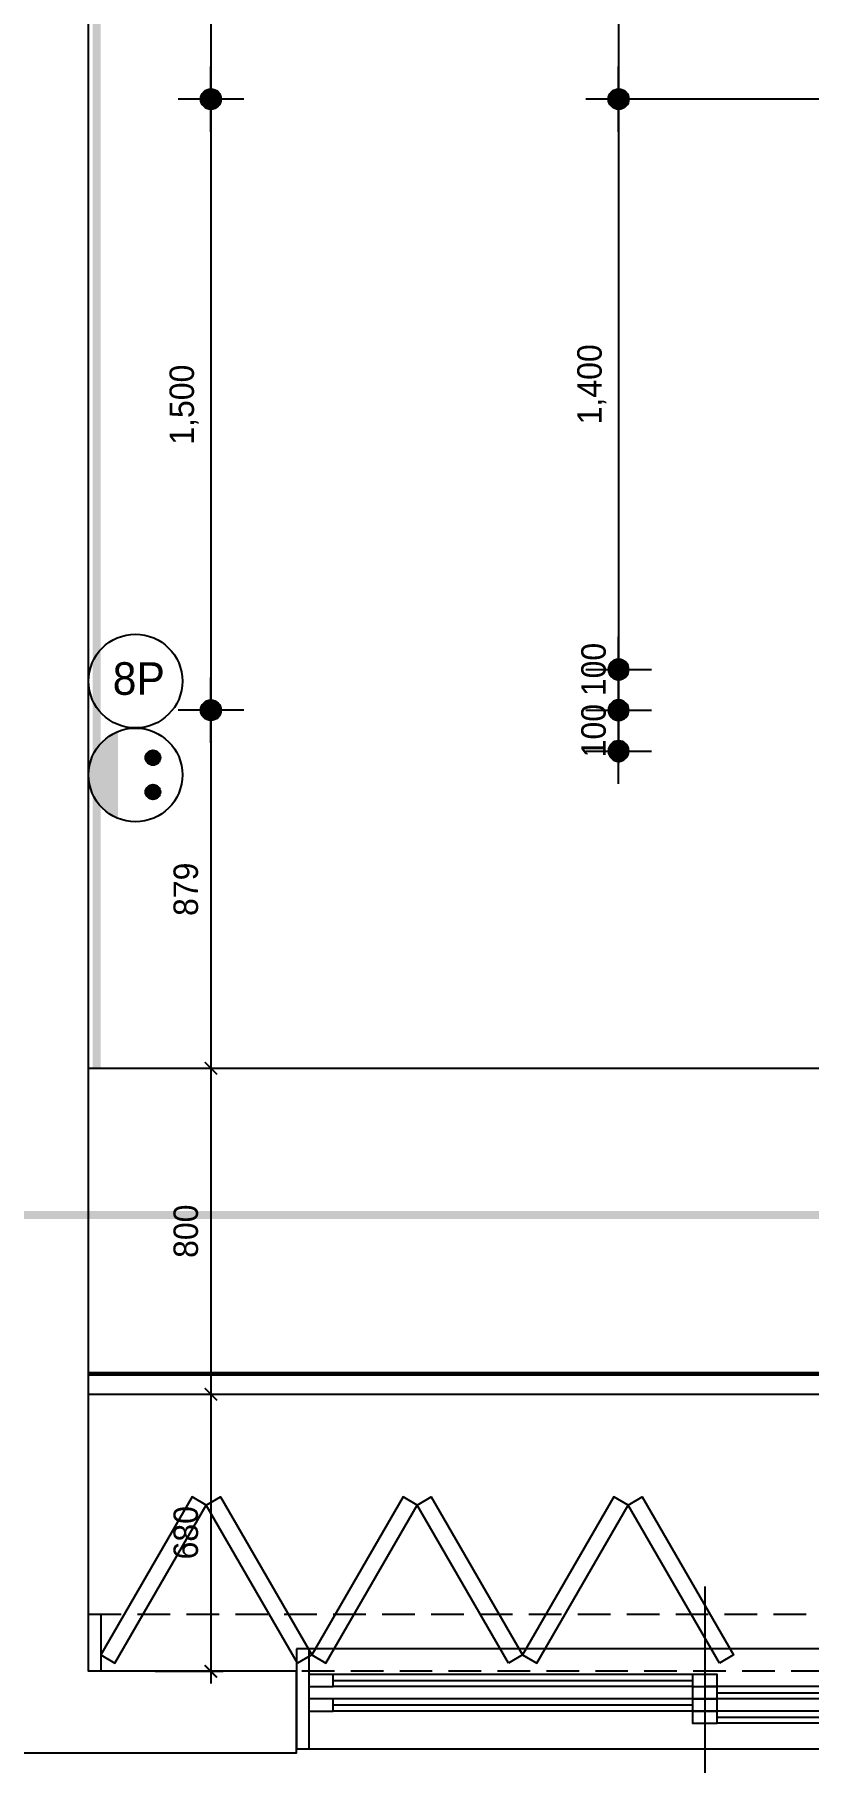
# Model space of a CAD drawing. Header units: millimetres. Extents: x 236955 to 308542, y 30900 to 88969.
# Drawn here: x 292323 to 294221, y 59986 to 64226 of the extents above; entities that cross this region are included whole.
import ezdxf

# ---------------------------------------------------------------- set-up
doc = ezdxf.new("R2010")
doc.units = ezdxf.units.MM
doc.header["$LTSCALE"] = 100
doc.header["$PDMODE"] = 3
for name, pattern in [('DH-HID2', [1.2, 0.8, -0.4]), ('HID', [2.3, 1.5, -0.8]), ('HID2', [1, 0.5, -0.5])]:
    doc.linetypes.add(name, pattern=pattern)
doc.layers.get('DEFPOINTS').update_dxf_attribs({"color": 248})
for name, color, linetype in [('06-LIGHT', 4, 'Continuous'), ('07-DIM WAL', 5, 'Continuous'), ('3.기호.계단선', 30, 'Continuous'), ('CEIL-LIGHT', 7, 'Continuous'), ('CO-BATH', 6, 'Continuous'), ('CO-DO-FR', 7, 'Continuous'), ('CO-DOOR', 8, 'Continuous'), ('F-WALL1', 2, 'Continuous'), ('F-WIN', 4, 'Continuous'), ('RC-LIGHT', 7, 'Continuous'), ('설비', 140, 'Continuous')]:
    doc.layers.add(name, color=color, linetype=linetype)
doc.styles.add('HY 울릉도 L', font='')
doc.styles.add('코레일둥고', font='Korail_Round_Gothic_Medium.ttf')
doc.styles.get('HY 울릉도 L').set_extended_font_data('HY울릉도L')
doc.dimstyles.new('30', dxfattribs={"dimscale": 30, "dimtxt": 2, "dimasz": 1, "dimexe": 1, "dimexo": 1, "dimgap": 1, "dimtad": 1, "dimdec": 0, "dimrnd": 0.05, "dimdsep": 46, "dimlunit": 6, "dimtxsty": 'HY 울릉도 L', "dimblk": 'ARCHTICK', "dimcen": 2.5, "dimdle": 1, "dimclrd": 133, "dimclre": 133, "dimclrt": 30, "dimadec": 0, "dimazin": 0, "dimtfac": 1, "dimtdec": 0, "dimtix": 1, "dimtmove": 2, "dimatfit": 3, "dimldrblk": 'ARCHTICK', "dimfxl": 1, "dimlwd": -1, "dimlwe": -1, "dimarcsym": 0})

# ---------------------------------------------------------------- blocks, each defined once
blk = doc.blocks.new('flooor')
at = {"layer": 'F-WALL1'}
blk.add_lwpolyline([(265959.6, 60619.5), (266464.6, 60619.5), (266464.6, 60194.5), (266464.6, 60009.5), (267165.6, 60009.5), (267165.6, 60209.5), (266655.6, 60209.5), (266655.6, 66344.5), (264339.6, 66344.5), (264339.6, 65997.5), (264059.6, 65997.5), (264059.6, 65839.5), (264374.6, 65839.5), (264374.6, 65521.5), (264524.6, 65521.5), (264524.6, 66141.5), (266464.6, 66141.5), (266464.6, 60874.5), (265959.6, 60874.5)], close=True, dxfattribs=at)
at = {"layer": 'F-WIN'}
for p, q in [((268167.1, 60417.9), (268167.1, 59866.1)), ((271548.6, 60264.5), (267165.6, 60264.5)), ((267165.6, 60264.5), (267165.6, 60019.5)), ((267195.6, 60264.5), (267195.6, 60019.5)), ((268137.1, 60202), (267255.6, 60202)), ((267255.6, 60187), (268137.1, 60187)), ((268137.1, 60172), (267255.6, 60172)), ((268137.1, 60142), (267255.6, 60142)), ((270517.1, 60172), (268197.1, 60172)), ((268197.1, 60157), (270517.1, 60157)), ((270517.1, 60142), (268197.1, 60142)), ((267255.6, 60127), (268137.1, 60127)), ((268197.1, 60112), (267255.6, 60112)), ((270517.1, 60112), (268197.1, 60112)), ((268197.1, 60097), (270517.1, 60097)), ((270517.1, 60082), (268197.1, 60082)), ((267165.6, 60019.5), (271548.6, 60019.5))]:
    blk.add_line(p, q, dxfattribs=at)
for points in [[(267195.6, 60202), (267195.6, 60172), (267255.6, 60172), (267255.6, 60202)], [(268137.1, 60202), (268137.1, 60172), (268197.1, 60172), (268197.1, 60202)], [(267195.6, 60142), (267195.6, 60112), (267255.6, 60112), (267255.6, 60142)], [(268137.1, 60142), (268137.1, 60112), (268197.1, 60112), (268197.1, 60142)]]:
    blk.add_lwpolyline(points, close=True, dxfattribs=at)
for points in [[(268137.1, 60172), (268137.1, 60142), (268197.1, 60142), (268197.1, 60172), (268167.1, 60172)], [(268137.1, 60112), (268137.1, 60082), (268197.1, 60082), (268197.1, 60112), (268167.1, 60112)]]:
    blk.add_lwpolyline(points, dxfattribs=at)
blk = doc.blocks.new('vjswjdjeh')
at = {"layer": 'CO-DO-FR', "color": 8}
blk.add_lwpolyline([(329644.2, 53797), (329674.2, 53797), (329674.2, 53657), (329644.2, 53657)], close=True, dxfattribs=at)
at = {"layer": 'CO-DOOR', "color": 8}
for points in [[(329708.8, 53677), (329932.8, 54065), (329898.2, 54085), (329674.2, 53697)], [(330156.8, 53677), (329932.8, 54065), (329967.5, 54085), (330191.5, 53697)], [(330226.1, 53677), (330450.1, 54065), (330415.5, 54085), (330191.5, 53697)], [(330674.1, 53677), (330450.1, 54065), (330484.8, 54085), (330708.8, 53697)], [(330743.4, 53677), (330967.4, 54065), (330932.8, 54085), (330708.8, 53697)], [(331191.4, 53677), (330967.4, 54065), (331002.1, 54085), (331226.1, 53697)]]:
    blk.add_lwpolyline(points, close=True, dxfattribs=at)
at = {"layer": 'CO-DOOR', "color": 8, "linetype": 'DH-HID2'}
blk.add_lwpolyline([(329644.2, 53797), (335047.2, 53797), (335047.2, 53657), (329644.2, 53657)], close=True, dxfattribs=at)
blk.add_blockref('flooor', (62988.6, -6552.5))
blk = doc.blocks.new('_ArchTick')
at = {"color": 0, "linetype": 'ByBlock', "const_width": 0.15}
blk.add_lwpolyline([(-0.5, -0.5), (0.5, 0.5)], dxfattribs=at)
blk = doc.blocks.new('*D169')
at = {"layer": '07-DIM WAL', "color": 133}
for p, q in [((292755.6, 61719.5), (292755.6, 60859.5)), ((292785.6, 61689.5), (292785.6, 61689.5)), ((292619.3, 60889.5), (292785.6, 60889.5))]:
    blk.add_line(p, q, dxfattribs=at)
at = {"layer": 'DEFPOINTS', "color": 0}
for p in [(292755.6, 61689.5), (292589.3, 60889.5), (292755.6, 60889.5)]:
    blk.add_point(p, dxfattribs=at)
at = {"layer": '07-DIM WAL', "color": 133, "xscale": 30, "yscale": 30, "zscale": 30}
for p, rotation in [((292755.6, 61689.5), 90), ((292755.6, 60889.5), 270)]:
    blk.add_blockref('_ArchTick', p, dxfattribs=dict(at, rotation=rotation))
at = {"layer": '07-DIM WAL', "color": 30, "insert": (292694.3, 61289.5), "char_height": 60, "attachment_point": 5, "rotation": 90, "style": 'HY 울릉도 L'}
blk.add_mtext('800', dxfattribs=at)
blk = doc.blocks.new('*D170')
at = {"layer": '07-DIM WAL', "color": 133}
for p, q in [((292755.6, 60919.5), (292755.6, 60179.5)), ((292619.3, 60889.5), (292785.6, 60889.5)), ((292619.3, 60209.5), (292785.6, 60209.5))]:
    blk.add_line(p, q, dxfattribs=at)
at = {"layer": 'DEFPOINTS', "color": 0}
for p in [(292589.3, 60889.5), (292589.3, 60209.5), (292755.6, 60209.5)]:
    blk.add_point(p, dxfattribs=at)
at = {"layer": '07-DIM WAL', "color": 133, "xscale": 30, "yscale": 30, "zscale": 30}
for p, rotation in [((292755.6, 60889.5), 90), ((292755.6, 60209.5), 270)]:
    blk.add_blockref('_ArchTick', p, dxfattribs=dict(at, rotation=rotation))
at = {"layer": '07-DIM WAL', "color": 30, "insert": (292694.3, 60549.5), "char_height": 60, "attachment_point": 5, "rotation": 90, "style": 'HY 울릉도 L'}
blk.add_mtext('680', dxfattribs=at)
blk = doc.blocks.new('1')
at = {"linetype": 'Continuous'}
h = blk.add_hatch(color=4, dxfattribs=at)
h.dxf.hatch_style = 1
edge = h.paths.add_edge_path()
edge.add_arc((11539653.5, -14273503.8), 37.5, 0, 360)
at = {"color": 1, "linetype": 'Continuous'}
for p, q in [((11539653.5, -14273637.1), (11539653.5, -14273370.5)), ((11539520.2, -14273503.8), (11539786.8, -14273503.8))]:
    blk.add_line(p, q, dxfattribs=at)
at = {"color": 4, "linetype": 'Continuous'}
for radius in [41.5, 37.5]:
    blk.add_circle((11539653.5, -14273503.8), radius, dxfattribs=at)
blk = doc.blocks.new('*D190')
at = {"layer": '07-DIM WAL', "color": 133}
for p, q in [((292755.6, 65598), (292755.6, 64038)), ((292785.6, 65568), (292785.6, 65568)), ((292785.6, 64068), (292785.6, 64068))]:
    blk.add_line(p, q, dxfattribs=at)
at = {"layer": 'DEFPOINTS', "color": 0}
for p in [(292755.6, 65568), (292755.6, 64068), (292755.6, 64068)]:
    blk.add_point(p, dxfattribs=at)
at = {"layer": '07-DIM WAL', "color": 133, "xscale": 30, "yscale": 30, "zscale": 30}
for p, rotation in [((292755.6, 65568), 90), ((292755.6, 64068), 270)]:
    blk.add_blockref('_ArchTick', p, dxfattribs=dict(at, rotation=rotation))
at = {"layer": '07-DIM WAL', "color": 30, "insert": (292689.7, 64818), "char_height": 60, "attachment_point": 5, "rotation": 90, "style": 'HY 울릉도 L'}
blk.add_mtext('1,500', dxfattribs=at)
blk = doc.blocks.new('*D191')
at = {"layer": '07-DIM WAL', "color": 133}
for p, q in [((292755.6, 64098), (292755.6, 62538)), ((292725.6, 64068), (292725.6, 64068)), ((292785.6, 62568), (292785.6, 62568))]:
    blk.add_line(p, q, dxfattribs=at)
at = {"layer": 'DEFPOINTS', "color": 0}
for p in [(292755.6, 64068), (292755.6, 62568), (292755.6, 62568)]:
    blk.add_point(p, dxfattribs=at)
at = {"layer": '07-DIM WAL', "color": 133, "xscale": 30, "yscale": 30, "zscale": 30}
for p, rotation in [((292755.6, 64068), 90), ((292755.6, 62568), 270)]:
    blk.add_blockref('_ArchTick', p, dxfattribs=dict(at, rotation=rotation))
at = {"layer": '07-DIM WAL', "color": 30, "insert": (292689.7, 63318), "char_height": 60, "attachment_point": 5, "rotation": 90, "style": 'HY 울릉도 L'}
blk.add_mtext('1,500', dxfattribs=at)
blk = doc.blocks.new('*D192')
at = {"layer": '07-DIM WAL', "color": 133}
for p, q in [((292755.6, 62598), (292755.6, 61659.5)), ((292785.6, 62568), (292785.6, 62568)), ((292779.9, 61689.5), (292785.6, 61689.5))]:
    blk.add_line(p, q, dxfattribs=at)
at = {"layer": 'DEFPOINTS', "color": 0}
for p in [(292755.6, 62568), (292749.9, 61689.5), (292755.6, 61689.5)]:
    blk.add_point(p, dxfattribs=at)
at = {"layer": '07-DIM WAL', "color": 133, "xscale": 30, "yscale": 30, "zscale": 30}
for p, rotation in [((292755.6, 62568), 90), ((292755.6, 61689.5), 270)]:
    blk.add_blockref('_ArchTick', p, dxfattribs=dict(at, rotation=rotation))
at = {"layer": '07-DIM WAL', "color": 30, "insert": (292694.3, 62128.7), "char_height": 60, "attachment_point": 5, "rotation": 90, "style": 'HY 울릉도 L'}
blk.add_mtext('879', dxfattribs=at)
blk = doc.blocks.new('*D196')
at = {"layer": '07-DIM WAL', "color": 133}
for p, q in [((293755.6, 65498), (293755.6, 64038)), ((293785.6, 65468), (293785.6, 65468)), ((293785.6, 64068), (293785.6, 64068))]:
    blk.add_line(p, q, dxfattribs=at)
at = {"layer": 'DEFPOINTS', "color": 0}
for p in [(293755.6, 65468), (293755.6, 64068), (293755.6, 64068)]:
    blk.add_point(p, dxfattribs=at)
at = {"layer": '07-DIM WAL', "color": 133, "xscale": 30, "yscale": 30, "zscale": 30}
for p, rotation in [((293755.6, 65468), 90), ((293755.6, 64068), 270)]:
    blk.add_blockref('_ArchTick', p, dxfattribs=dict(at, rotation=rotation))
at = {"layer": '07-DIM WAL', "color": 30, "insert": (293689.7, 64768), "char_height": 60, "attachment_point": 5, "rotation": 90, "style": 'HY 울릉도 L'}
blk.add_mtext('1,400', dxfattribs=at)
blk = doc.blocks.new('*D197')
at = {"layer": '07-DIM WAL', "color": 133}
for p, q in [((293755.6, 64098), (293755.6, 62638)), ((293725.6, 64068), (293725.6, 64068)), ((293785.6, 62668), (293785.6, 62668))]:
    blk.add_line(p, q, dxfattribs=at)
at = {"layer": 'DEFPOINTS', "color": 0}
for p in [(293755.6, 64068), (293755.6, 62668), (293755.6, 62668)]:
    blk.add_point(p, dxfattribs=at)
at = {"layer": '07-DIM WAL', "color": 133, "xscale": 30, "yscale": 30, "zscale": 30}
for p, rotation in [((293755.6, 64068), 90), ((293755.6, 62668), 270)]:
    blk.add_blockref('_ArchTick', p, dxfattribs=dict(at, rotation=rotation))
at = {"layer": '07-DIM WAL', "color": 30, "insert": (293689.7, 63368), "char_height": 60, "attachment_point": 5, "rotation": 90, "style": 'HY 울릉도 L'}
blk.add_mtext('1,400', dxfattribs=at)
blk = doc.blocks.new('*D198')
at = {"layer": '07-DIM WAL', "color": 133}
for p, q in [((293755.6, 62698), (293755.6, 62538)), ((293785.6, 62568), (293785.6, 62568))]:
    blk.add_line(p, q, dxfattribs=at)
at = {"layer": 'DEFPOINTS', "color": 0}
for p in [(293755.6, 62668), (293755.6, 62568), (293755.6, 62568)]:
    blk.add_point(p, dxfattribs=at)
at = {"layer": '07-DIM WAL', "color": 133, "xscale": 30, "yscale": 30, "zscale": 30}
for p, rotation in [((293755.6, 62668), 90), ((293755.6, 62568), 270)]:
    blk.add_blockref('_ArchTick', p, dxfattribs=dict(at, rotation=rotation))
at = {"layer": '07-DIM WAL', "color": 30, "insert": (293694.4, 62668), "char_height": 60, "attachment_point": 5, "rotation": 90, "style": 'HY 울릉도 L'}
blk.add_mtext('100', dxfattribs=at)
blk = doc.blocks.new('*D199')
at = {"layer": '07-DIM WAL', "color": 133}
for p, q in [((293755.6, 62568), (293755.6, 62598)), ((293755.6, 62568), (293755.6, 62468)), ((293785.6, 62568), (293785.6, 62568)), ((293755.6, 62468), (293755.6, 62438)), ((293785.6, 62468), (293785.6, 62468))]:
    blk.add_line(p, q, dxfattribs=at)
at = {"layer": 'DEFPOINTS', "color": 0}
for p in [(293755.6, 62568), (293755.6, 62468), (293755.6, 62468)]:
    blk.add_point(p, dxfattribs=at)
at = {"layer": '07-DIM WAL', "color": 133, "xscale": 30, "yscale": 30, "zscale": 30}
for p, rotation in [((293755.6, 62568), 270), ((293755.6, 62468), 90)]:
    blk.add_blockref('_ArchTick', p, dxfattribs=dict(at, rotation=rotation))
at = {"layer": '07-DIM WAL', "color": 30, "insert": (293694.4, 62518), "char_height": 60, "attachment_point": 5, "rotation": 90, "style": 'HY 울릉도 L'}
blk.add_mtext('100', dxfattribs=at)
blk = doc.blocks.new('*D202')
at = {"layer": '07-DIM WAL', "color": 133}
for p, q in [((293755.6, 64098), (293755.6, 64098)), ((295138.6, 64068), (293725.6, 64068))]:
    blk.add_line(p, q, dxfattribs=at)
at = {"layer": 'DEFPOINTS', "color": 0}
for p in [(293755.6, 64068), (293755.6, 64068), (295108.6, 64068)]:
    blk.add_point(p, dxfattribs=at)
at = {"layer": '07-DIM WAL', "color": 133, "xscale": 30, "yscale": 30, "zscale": 30, "rotation": 180}
blk.add_blockref('_ArchTick', (293755.6, 64068), dxfattribs=at)
at = {"layer": '07-DIM WAL', "color": 133, "xscale": 30, "yscale": 30, "zscale": 30}
blk.add_blockref('_ArchTick', (295108.6, 64068), dxfattribs=at)
at = {"layer": '07-DIM WAL', "color": 30, "insert": (294432.1, 64134), "char_height": 60, "attachment_point": 5, "style": 'HY 울릉도 L'}
blk.add_mtext('1,353', dxfattribs=at)
blk = doc.blocks.new('egoo')
at = {"layer": '설비'}
h = blk.add_hatch(color=140, dxfattribs=at)
edge = h.paths.add_edge_path()
edge.add_arc((1015645.3, 443433.7), 22.3, 0, 360)
h = blk.add_hatch(color=140, dxfattribs=at)
edge = h.paths.add_edge_path()
edge.add_arc((1015747.7, 443433.7), 22.3, 0, 360)
h = blk.add_hatch(color=140, dxfattribs=at)
edge = h.paths.add_edge_path()
edge.add_line((1015826.3, 443329.1), (1015566.6, 443329.1))
edge.add_ellipse((1015696.5, 443381.5), major_axis=(99, 99), ratio=1, start_angle=156.9578, end_angle=293.0422)
at = {"layer": '설비', "color": 140}
for centre, radius in [((1015696.5, 443381.5), 140), ((1015645.3, 443433.7), 22.3), ((1015747.7, 443433.7), 22.3)]:
    blk.add_circle(centre, radius, dxfattribs=at)

msp = doc.modelspace()

# ---------------------------------------------------------------- linework, layer by layer
at = {"layer": '06-LIGHT', "color": 10, "linetype": 'HID', "const_width": 10}
msp.add_lwpolyline([(292455.6, 60939.5), (297858.6, 60939.5)], dxfattribs=at)
at = {"layer": '3.기호.계단선', "linetype": 'HID2', "const_width": 20}
msp.add_lwpolyline([(290139.6, 66364.5), (292475.6, 66364.5), (292475.6, 61689.5)], dxfattribs=at)
at = {"layer": '3.기호.계단선', "color": 140, "linetype": 'HID2', "const_width": 20}
msp.add_lwpolyline([(290623.6, 60413.6), (290623.6, 61329.3), (297738.6, 61329.3), (297738.6, 62634.3), (300285.1, 62634.3)], dxfattribs=at)
at = {"layer": 'CEIL-LIGHT'}
for p, q in [((292455.6, 61689.5), (297661.6, 61689.5)), ((292455.6, 60889.5), (297858.6, 60889.5))]:
    msp.add_line(p, q, dxfattribs=at)
at = {"layer": '설비', "color": 140}
msp.add_circle((292570.6, 62639.5), 115, dxfattribs=at)

# ---------------------------------------------------------------- block references
at = {"layer": 'CO-BATH'}
msp.add_blockref('vjswjdjeh', (-37188.6, 6552.5), dxfattribs=at)
at = {"layer": 'RC-LIGHT', "yscale": 0.6024096385271789, "zscale": 0.6024096385271789}
for p, xscale, rotation in [((-8305740.6, -6887530.5), 0.6024096385271789, 90.00000000000001), ((-8304740.6, -6887530.5), 0.6024096385271789, 90.00000000000001), ((8892251.9, -6888930.5), -0.6024096385271789, 270), ((-8305740.6, -6889030.5), 0.6024096385271789, 90.00000000000001), ((8892251.9, -6889030.5), -0.6024096385271789, 270), ((8892251.9, -6889130.5), -0.6024096385271789, 270)]:
    msp.add_blockref('1', p, dxfattribs=dict(at, xscale=xscale, rotation=rotation))
at = {"layer": '설비', "color": 140, "xscale": 0.8214285869294655, "yscale": 0.8214285869294655, "zscale": 0.8214285869294655, "rotation": 269.9999999999999}
msp.add_blockref('egoo', (-71635.6, 896731.6), dxfattribs=at)

# ---------------------------------------------------------------- texts
at = {"layer": '설비', "color": 140, "style": '코레일둥고'}
msp.add_text('8P', height=80, dxfattribs=at).set_placement((292514.7, 62605.9))

# ---------------------------------------------------------------- dimensions: what is measured, and where the dimension line sits
at = {"layer": '07-DIM WAL'}
for base, p1, p2, picture, middle in [((292755.6, 64068), (292755.6, 65568), (292755.6, 64068), '*D190', (292689.7, 64818)), ((293755.6, 64068), (293755.6, 65468), (293755.6, 64068), '*D196', (293689.7, 64768)), ((292755.6, 62568), (292755.6, 64068), (292755.6, 62568), '*D191', (292689.7, 63318)), ((293755.6, 62668), (293755.6, 64068), (293755.6, 62668), '*D197', (293689.7, 63368)), ((292755.6136201, 61689.5), (292755.6136201, 62568), (292749.8510384, 61689.5), '*D192', (292694.2703365, 62128.75)), ((293755.6, 62468), (293755.6, 62568), (293755.6, 62468), '*D199', (293694.4, 62518)), ((292755.6, 60889.5), (292755.6, 61689.5), (292589.3, 60889.5), '*D169', (292694.3, 61289.5)), ((292755.6, 60209.5), (292589.3, 60889.5), (292589.3, 60209.5), '*D170', (292694.3, 60549.5))]:
    dim = msp.add_linear_dim(base=base, p1=p1, p2=p2, angle=90, dimstyle='30', dxfattribs=at)
    dim.commit()
    dim.dimension.update_dxf_attribs({"geometry": picture, "text_midpoint": middle})
dim = msp.add_linear_dim(base=(293755.6, 64068), p1=(295108.6, 64068), p2=(293755.6, 64068), dimstyle='30', dxfattribs=at)
dim.commit()
dim.dimension.update_dxf_attribs({"geometry": '*D202', "text_midpoint": (294432.1, 64134)})
dim = msp.add_linear_dim(base=(293755.6, 62568), p1=(293755.6, 62668), p2=(293755.6, 62568), angle=90, dimstyle='30', dxfattribs=at)
dim.commit()
dim.dimension.update_dxf_attribs({"geometry": '*D198', "text_midpoint": (293694.4, 62668), "dimtype": 160})

doc.saveas('drawing.dxf')
